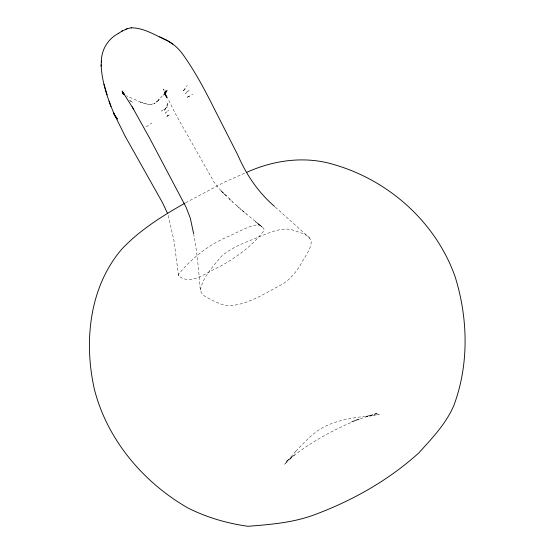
<?xml version="1.0" encoding="UTF-8"?>
<svg xmlns="http://www.w3.org/2000/svg" width="554" height="554" viewBox="0 0 554 554"><rect width="100%" height="100%" fill="white"/><g stroke="black" fill="none" stroke-linecap="round" stroke-linejoin="round"><path stroke-width="0.42" stroke-dasharray="2.77 2.08" d="M178.603 275.871L178.727 274.098C191.455 258.406 207.992 245.415 226.538 237.202C236.738 233.096 246.322 226.565 257.326 224.813C260.138 224.806 262.492 226.815 263.974 229.044L264.085 230.533C252.299 246.135 235.402 258.275 218.117 267.45C206.4 272.236 191.137 286.002 178.603 275.871L173.942 240.484L168.201 215.25M200.347 290.033C202.923 277.118 212.75 266.793 220.921 256.862C232.181 246.295 247.506 241.98 261.308 235.845C270.948 232.271 281.169 227.362 291.695 229.688C298.509 232.465 308.121 233.58 311.32 241.115C310.967 250.124 304.278 257.236 300.413 264.937C295.836 272.575 289.922 279.507 282.318 284.271C264.971 293.059 247.43 305.566 227.389 305.718C219.169 304.243 211.697 300.164 204.551 296.016C199.343 292.817 200.112 286.245 199.565 280.996C198.214 265.477 196.712 249.944 193.803 234.626M164.116 110.419L167.01 106.396L167.363 102.352L167.01 106.396L164.116 110.419L165.438 109.186M185.223 88.986L183.471 90.634L184.946 88.612M183.471 90.634L187.321 85.392M166.609 111.77L165.39 113.21L168.714 110.163M187.051 91.756L185.445 93.64L189.994 89.436M189.683 96.299L187.481 97.165L189.378 95.738M168.575 115.627L166.92 116.208L168.333 115.17M161.152 111.243L168.111 106.486M146.291 126.838L151.879 123.05M187.481 97.165L192.75 94.194M185.722 202.709L224.73 182.01L245.651 172.8M166.92 116.208L170.764 114.193M145.328 103.861L140.515 102.13L148.527 104.498L147.558 104.387L151.81 104.367L150.674 104.644L155.12 103.051L153.839 103.626L157.364 101.237L155.792 102.525L159.919 98.751L158.139 100.482L167.287 90.51L163.721 95.233L166.609 90.766L164.953 93.799L166.297 90.295L165.507 94.755L165.854 89.686L166.269 98.016L165.48 92.435L166.262 97.227L165.293 93.82L166.484 97.954L163.548 89.007L165.563 94.111L164.538 91.708L175.431 113.771L214.211 182.391L218.414 187.903L223.484 193.249L226.364 196.047L220.478 190.181L232.971 202.272L246.461 214.218M140.993 102.31L126.395 95.821M130.225 100.821L132.718 102.358L129.304 100.226M260.886 225.893L255.359 221.642L262.042 226.898L241.066 209.544M309.901 238.199L275.089 206.94M236.89 205.839L241.357 209.8M229.494 199.031L229.197 198.761L232.971 202.272M295.836 451.226L284.375 464.577L294.319 455L285.497 462.126C307.539 443.899 332.663 429.648 359.234 419.136L351.714 421.552L378.112 412.986L366.326 416.788L379.303 414.219C361.804 417.051 343.397 418.09 327.026 425.444C314.395 430.998 305.233 441.545 295.836 451.226"/><path stroke-width="0.83" d="M101.153 64.825C101.784 82.498 108.016 99.699 114.913 115.814L113.438 112.566L125.003 135.965L162.467 202.605L167.502 213.276M101.334 62.083C101.223 50.199 107.621 39.14 118.293 33.531L118.715 33.24M101.084 66.106L101.403 60.767M121.769 31.204L127.669 28.573M118.293 33.531L122.628 30.712M184.974 203.124C162.336 215.977 139.899 229.958 121.894 249.016C89.284 287 83.709 341.624 94.332 389.04C107.019 439.426 143.057 482.091 187.584 507.796C206.517 517.415 227.036 523.371 248.04 526.3C270.186 524.5 292.422 522.796 313.481 515.116C351.949 500.941 388.306 480.498 418.803 452.937C432.03 438.283 446.053 423.831 453.878 405.383C469.162 364.456 468.061 318.273 455.173 276.882C436.088 222.708 389.289 180.639 334.422 164.725C305.302 155.681 273.849 159.981 246.44 172.481M125.876 29.161L126.319 28.967M131.194 27.825C143.929 27.728 155.182 35.29 166.512 40.207C173.381 43.648 179.129 48.967 183.485 55.255C195.59 72.387 205.402 90.988 214.758 109.72L237.867 155.175C246.288 174.739 258.289 192.439 274.521 206.386M127.191 28.676L131.686 27.721M166.512 40.207L159.684 36.848M167.592 40.795L172.855 44.085M124.428 94.699L122.573 93.314L124.013 94.235M122.573 93.314L124.671 94.658L122.863 93.065L123.951 94.305L122.109 91.064L133.673 109.29M132.171 106.804L149.386 137.711L186.13 207.3L190.292 218.103L193.665 233.878M109.103 101.237L110.911 106.569M104.076 84.326L107.109 94.866M117.289 118.916L114.311 114.643L117.289 118.916"/></g></svg>
